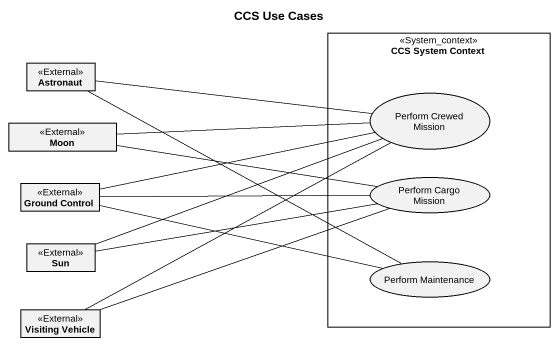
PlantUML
@startuml
title CCS Use Cases
allowmixing
hide circle
hide empty members
rectangle "CCS System Context" as CCS_System_Context <<System_context>> {
  usecase "Perform Crewed Mission" as Perform_Crewed_Mission
  usecase "Perform Cargo Mission" as Perform_Cargo_Mission
  usecase "Perform Maintenance" as Perform_Maintenance
}
class Astronaut <<External>>
class Moon <<External>>
class "Ground Control" as Ground_Control <<External>>
class Sun <<External>>
class "Visiting Vehicle" as Visiting_Vehicle <<External>>
Perform_Crewed_Mission -left- Astronaut
Perform_Crewed_Mission -left- Moon
Perform_Crewed_Mission -left- Ground_Control
Perform_Crewed_Mission -left- Sun
Perform_Crewed_Mission -left- Visiting_Vehicle
Perform_Cargo_Mission -left- Moon
Perform_Cargo_Mission -left- Ground_Control
Perform_Cargo_Mission -left- Sun
Perform_Cargo_Mission -left- Visiting_Vehicle
Perform_Maintenance -left- Astronaut
Perform_Maintenance -left- Ground_Control
@enduml
